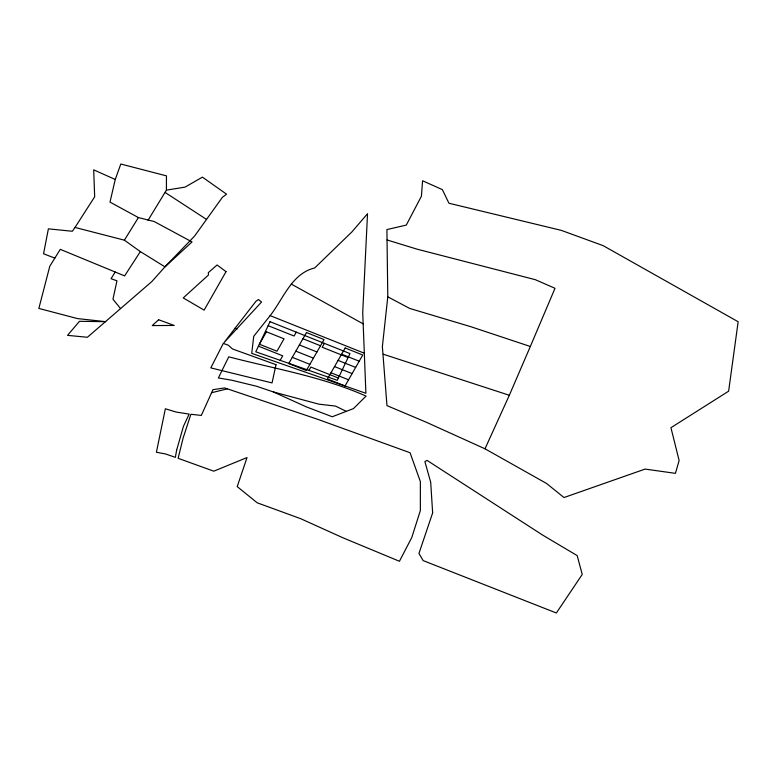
<?xml version="1.0" encoding="UTF-8"?>
<svg xmlns="http://www.w3.org/2000/svg" width="777" height="777" viewBox="0 0 777 777"><rect width="100%" height="100%" fill="white"/><g stroke="black" fill="none" stroke-linecap="round" stroke-linejoin="round"><path stroke-width="1.17" d="M148.038 220.289L166.414 190.132L166.463 175.874L120.804 164.015L115.249 179.477L109.994 202.098L138.393 217.57L154.167 221.523L192.036 241.919L164.967 266.851L151.904 281.497L87.383 337.276L67.541 335.363L79.477 321.309L105.75 321.668L77.447 318.58L38.85 308.42L49.796 266.229L60.276 249.349L124.621 275.903L140.346 251.602L124.388 240.171L75.019 227.438L72.368 231.264L48.388 228.846L43.551 253.778L54.837 258.11M387.791 296.833L382.371 346.629L386.975 405.623L426.573 422.358L484.994 448.805L546.552 483.469L563.985 497.542L645.085 469.085L675.436 473.348L679.127 460.528L670.939 427.7L728.622 391.2L738.15 321.746L603.127 245.639L561.363 230.39L448.941 203.234L442.375 189.627L422.571 180.769L421.435 196.173L406.293 225.087L386.907 229.574L387.791 296.833L409.732 308.45L470.998 326.758L530.332 346.484L555.011 288.296L535.266 279.671L417.162 249.194L387.024 239.947M484.994 448.805L509.333 395.279L530.332 346.484M280.157 360.324L282.731 355.837L258.45 346.153M296.28 332.148L294.075 336.014L268.152 325.67M308.964 370.396L310.868 367.065L338.383 378.049M324.417 343.385L322.212 347.241L348.077 357.566M124.388 240.171L138.393 217.57M115.21 272.047L111.043 278.7L116.958 280.808L112.956 299.223L120.571 308.605M75.019 227.438L94.677 196.804L93.687 169.842L115.249 179.477M270.153 315.637C283.275 298.941 291.725 273.417 314.695 267.958L351.932 231.886L367.521 213.704L362.723 312.5L365.899 393.288L251.738 353.37L253.729 336.295L270.153 315.637L363.879 353.04M166.414 190.132L185.013 187.131L202.418 177.137L226.554 194.182L222.387 197.319L194.561 236.091L164.967 266.851L140.346 251.602M235.208 328.04L224.029 342.628L261.558 302L258.43 299.514L255.992 301.253L235.208 328.04L236.966 329.06M211.577 392.725L227.379 388.84L318.065 419.434L410.062 452.738L420.367 481.585L420.357 510.567L411.781 537.509L399.446 561.276L343.084 537.859L300.563 518.638L257.206 502.806L237.208 486.606L247.037 457.556L213.792 471.183L178.127 458.304L183.081 438.179L190.88 414.277L201.321 415.433L212.956 389.665L224.699 387.937L227.379 388.84M273.426 391.958L306.565 406.973L332.226 416.754L353.457 408.605L366.045 396.095C322.3 376.68 274.776 368.832 228.749 356.828L218.366 377.952L231.653 380.196L256.488 386.237L273.426 391.958L318.842 404.157L335.499 406.08L346.309 411.354M383.255 354.215L509.333 395.279M302.933 338.743L320.512 345.765M341.618 354.186L359.207 361.208M299.378 344.939L316.967 351.962M338.073 360.382L355.662 367.404M295.833 351.136L313.422 358.158M334.528 366.579L352.107 373.591M292.288 357.333L309.877 364.355M330.983 372.775L348.562 379.788M291.297 284.081L363.315 323.951M165.287 192.57L206.488 219.396M276.01 364.666L272.047 382.925L210.81 367.89L223.281 343.415L228.224 345.143L232.498 348.97L276.01 364.666M176.632 450.174L175.369 457.352L165.647 453.982L156.4 452.282L165.355 408.77L176.36 412.101L189.161 414.092L183.45 426.32L176.632 450.174M432.643 512.898L418.949 553.438L423.164 560.606L556.351 612.985L582.235 574.456L577.194 555.613L542.531 535.013L427.039 460.392L424.902 461.577L430.711 482.352L432.643 512.898M270.037 321.678L255.769 351.796L337.305 380.312L349.971 353.574L270.037 321.678M226.029 271.649L204.137 310.13L183.226 297.921L208.489 274.99L208.323 272.64L217.104 264.976L226.029 271.649M266.462 331.808L259.372 344.201L276.962 351.214L284.052 338.821L266.462 331.808M306.478 332.546L288.743 363.529L306.332 370.551L324.058 339.568L306.478 332.546M345.163 347.989L327.438 378.972L345.017 385.984L362.752 355.011L345.163 347.989M158.634 319.755L152.234 325.573L174.203 325.456L158.634 319.755"/></g></svg>
